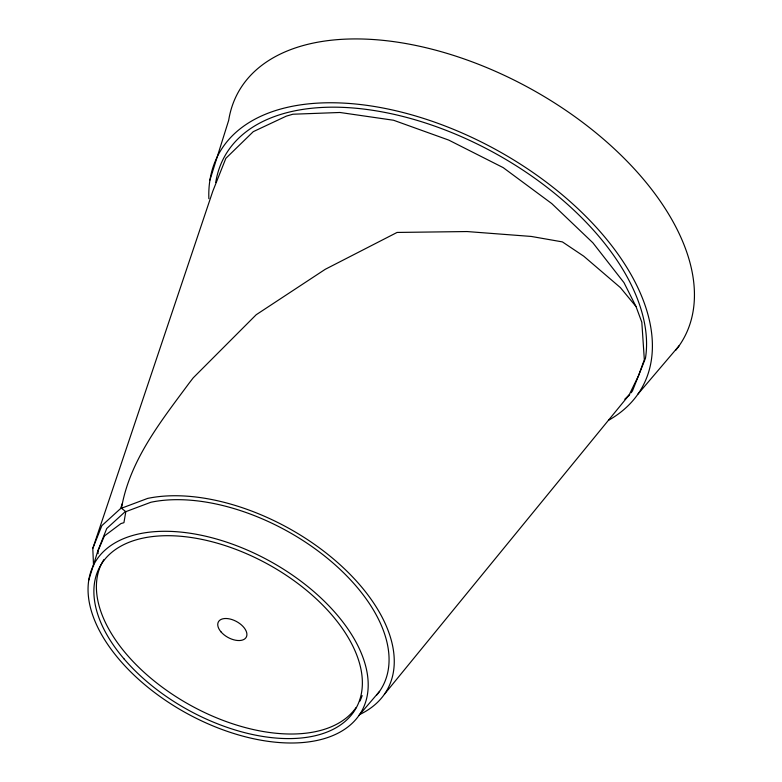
<?xml version="1.0" encoding="UTF-8"?>
<svg xmlns="http://www.w3.org/2000/svg" width="782" height="782" viewBox="0 0 782 782"><rect width="100%" height="100%" fill="white"/><g stroke="black" fill="none" stroke-linecap="round" stroke-linejoin="round"><path stroke-width="1.17" d="M384.412 694.26L629.099 395.018L638.513 375.722L644.329 359.681L641.817 322.233L636.001 306.524L620.39 287.6L583.763 256.213L562.405 241.902L531.291 236.447L467.059 231.55L397.08 232.44L325.253 269.301L256.203 314.735L193.213 377.853L188.941 383.405C160.877 421.371 129.695 460.383 121.474 508.232L125.814 511.663L123.927 522.689L120.985 523.559L104.387 535.983L97.515 551.994M88.757 580.127L97.965 550.548L106.733 528.524L124.797 512.044L150.926 502.249A159.049 90.311 28.9 0 1 331.421 561.623A159.049 90.311 28.9 0 1 376.816 694.944M209.928 180.085L228.686 120.32A254.482 144.504 28.9 0 1 519.16 82.648A254.482 144.504 28.9 0 1 675.785 350.219M93.566 566.305L92.794 548.426L212.802 191.199L225.851 158.345L253.27 131.659L286.32 116.127L292.888 114.221L339.945 112.481L393.581 120.252L448.751 140.095L503.168 167.612L551.76 203.574L592.873 242.801L623.997 282.664L636.001 306.524M92.794 548.426L101.875 525.621L120.584 508.564L122.393 503.403M637.936 394.128L679.216 345.634M359.075 715.305A152.685 86.704 28.9 0 0 205.734 536.237A152.685 86.704 28.9 0 0 119.558 659.891A152.685 86.704 28.9 0 0 359.075 715.305L379.553 691.366M624.808 399.172L629.099 395.018M120.584 508.564L147.642 498.408A164.709 93.527 28.9 0 1 350.316 574.574A164.709 93.527 28.9 0 1 359.681 714.533M97.965 550.548L98.102 553.685M631.123 392.76A235.392 133.663 28.9 0 0 632.482 390.873L645.453 358.283A235.392 133.663 28.9 0 0 452.436 132.872A235.392 133.663 28.9 0 0 215.734 182.46M629.696 394.617A235.392 133.663 28.9 0 1 628.21 396.445M356.152 707.466A146.322 83.088 28.9 0 1 184.787 702.06A146.322 83.088 28.9 0 1 103.83 559.658M362.154 695.599A146.322 83.088 28.9 0 1 359.818 701.239M208.862 198.687A241.755 137.28 28.9 0 1 497.635 150.574A241.755 137.28 28.9 0 1 608.543 420.296M124.084 658.943A146.322 83.088 28.9 0 0 353.62 712.05A146.322 83.088 28.9 0 0 206.673 540.44A146.322 83.088 28.9 0 0 124.084 658.943M221.023 631.895A15.904 9.032 28.9 0 0 245.968 637.662A15.904 9.032 28.9 0 0 229.996 619.012A15.904 9.032 28.9 0 0 221.023 631.895"/></g></svg>
